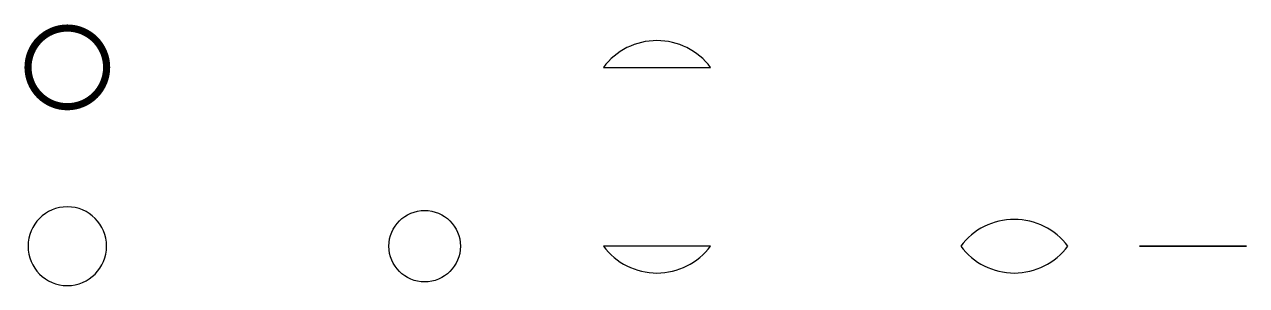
# Model space of a CAD drawing. Header units: metres. Extents: x -2.4 to 66, y -2.2 to 12.4.
import ezdxf

# ---------------------------------------------------------------- set-up
doc = ezdxf.new("R2010")
doc.units = ezdxf.units.M

msp = doc.modelspace()

# ---------------------------------------------------------------- linework, layer by layer
at = {"layer": 'CIZGI'}
msp.add_lwpolyline([(60, 0), (66, 0)], close=True, dxfattribs=at)
at = {"layer": 'DAIRE'}
msp.add_lwpolyline([(-2.2, 0, 1), (2.2, 0, 1)], format="xyb", close=True, dxfattribs=at)
at = {"layer": 'DAIRE-KALIN', "const_width": 0.4}
msp.add_lwpolyline([(-2.2, 10, 1), (2.2, 10, 1)], format="xyb", close=True, dxfattribs=at)
at = {"layer": 'DAIRE-TERS'}
msp.add_lwpolyline([(18, 0, -1), (22, 0, -1)], format="xyb", close=True, dxfattribs=at)
at = {"layer": 'DILIM'}
msp.add_lwpolyline([(30, 0, 0.5), (36, 0)], format="xyb", close=True, dxfattribs=at)
at = {"layer": 'DILIM-2'}
msp.add_lwpolyline([(30, 10), (36, 10, 0.5)], format="xyb", close=True, dxfattribs=at)
at = {"layer": 'MERCEK'}
msp.add_lwpolyline([(50, 0, 0.5), (56, 0, 0.5)], format="xyb", close=True, dxfattribs=at)

doc.saveas('drawing.dxf')
